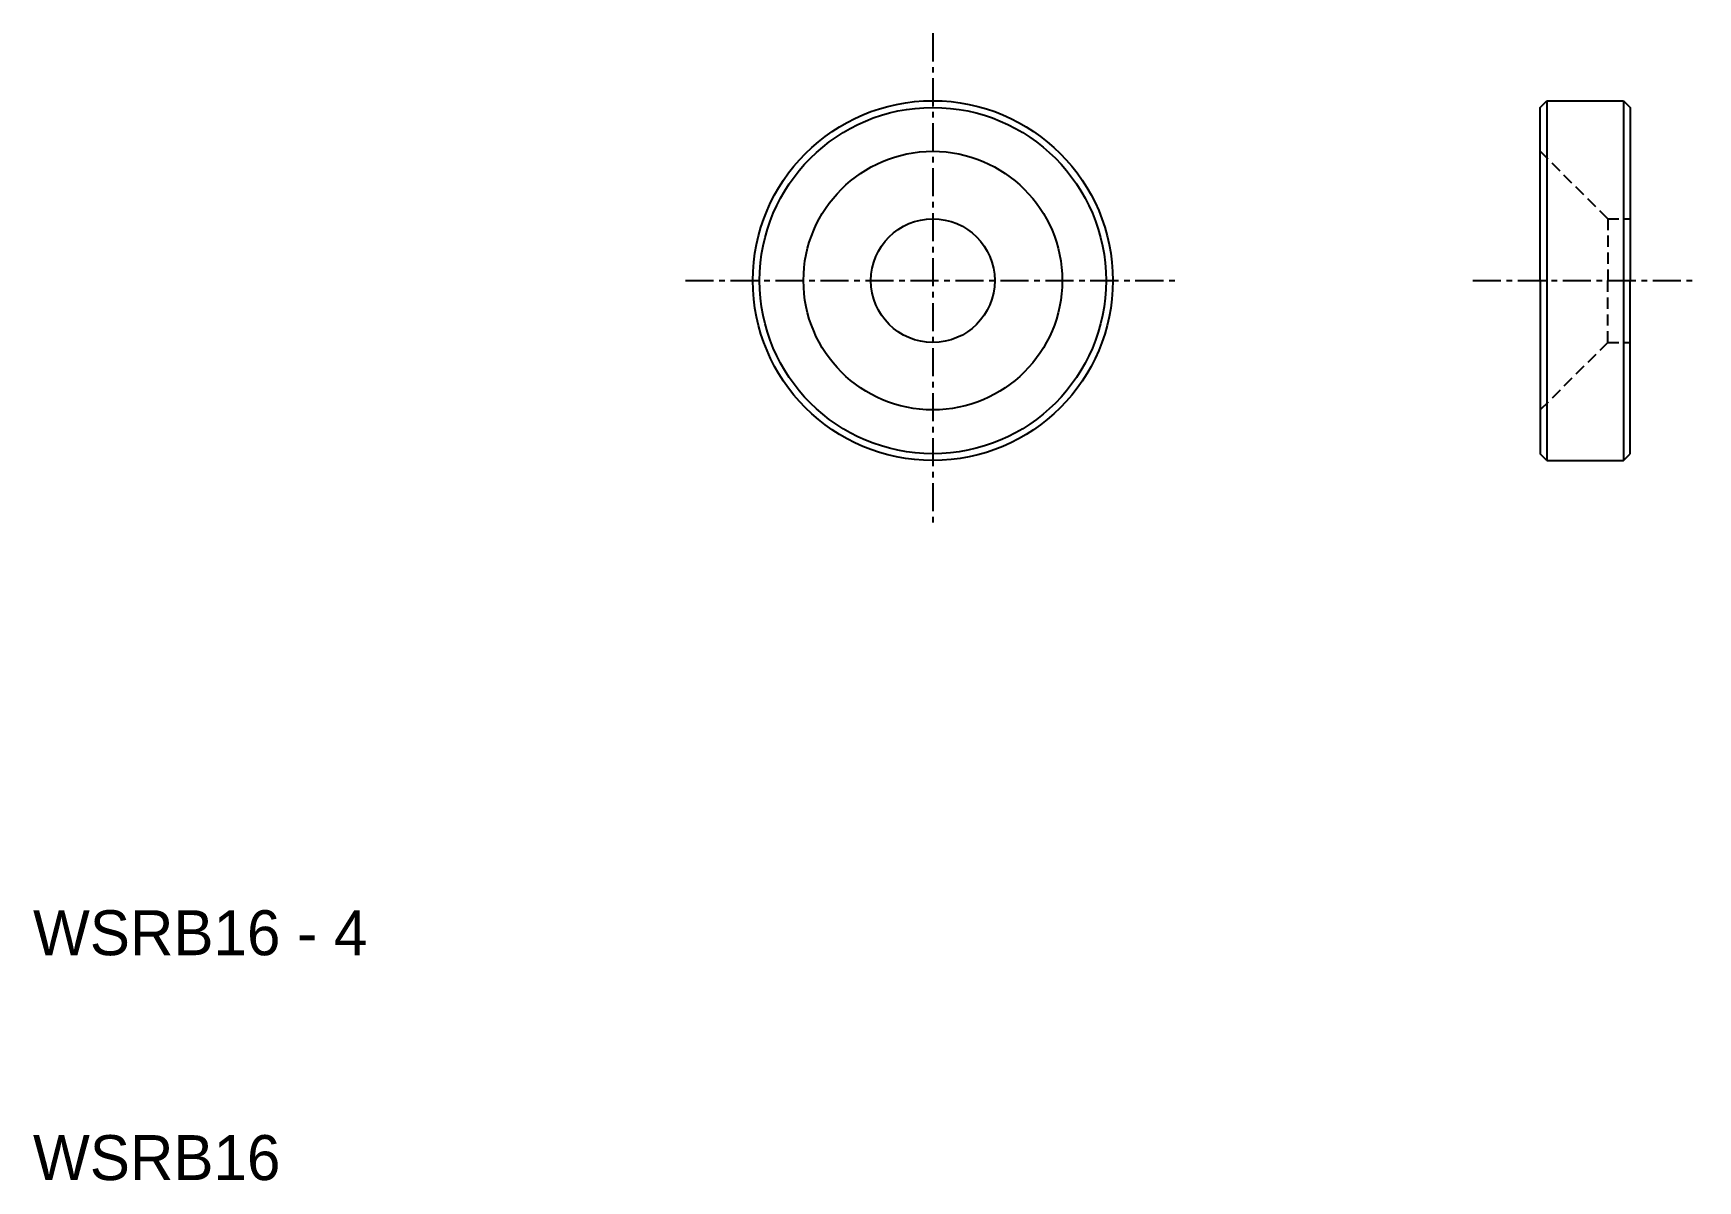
# Model space of a CAD drawing. Extents: x 10 to 84, y 10 to 61.
import ezdxf

# ---------------------------------------------------------------- set-up
doc = ezdxf.new("R2010")
doc.units = 0
doc.linetypes.add('CENTER', pattern=[2, 1.25, -0.25, 0.25, -0.25])
doc.linetypes.add('DASHED', pattern=[0.75, 0.5, -0.25])
doc.layers.get('0').update_dxf_attribs({"linetype": 'CONTINUOUS'})
doc.layers.add('CENTER', color=1, linetype='CENTER')

msp = doc.modelspace()

# ---------------------------------------------------------------- linework, layer by layer
at = {"color": 7, "linetype": 'CONTINUOUS'}
for p, q in [((77, 57.7), (77.3, 58)), ((77.3, 58), (80.7, 58)), ((77.3, 58), (77.3, 42)), ((80.7, 58), (80.7, 42)), ((80.7, 58), (81, 57.7)), ((77, 50), (77, 57.7)), ((81, 57.7), (81, 50)), ((77, 50), (77, 42.3)), ((81, 42.3), (81, 50)), ((77.3, 42), (77, 42.3)), ((80.7, 42), (81, 42.3)), ((77.3, 42), (80.7, 42))]:
    msp.add_line(p, q, dxfattribs=at)
at = {"color": 3, "linetype": 'DASHED'}
for p, q in [((80, 52.75), (77, 55.75)), ((80, 52.75), (81, 52.75)), ((80, 52.75), (80, 50)), ((80, 47.25), (80, 50)), ((80, 47.25), (77, 44.25)), ((80, 47.25), (81, 47.25))]:
    msp.add_line(p, q, dxfattribs=at)
at = {"color": 7, "linetype": 'CONTINUOUS'}
for radius in [8, 7.7, 5.75, 2.75]:
    msp.add_circle((50, 50), radius, dxfattribs=at)
at = {"layer": 'CENTER', "color": 1, "linetype": 'CENTER'}
for p, q in [((50, 61), (50, 39)), ((39, 50), (61, 50)), ((74, 50), (84, 50))]:
    msp.add_line(p, q, dxfattribs=at)

# ---------------------------------------------------------------- texts
at = {"color": 7, "linetype": 'CONTINUOUS'}
for s, p in [('WSRB16 - 4', (10, 20)), ('WSRB16', (10, 10))]:
    msp.add_text(s, height=2, dxfattribs=at).set_placement(p)

doc.saveas('drawing.dxf')
